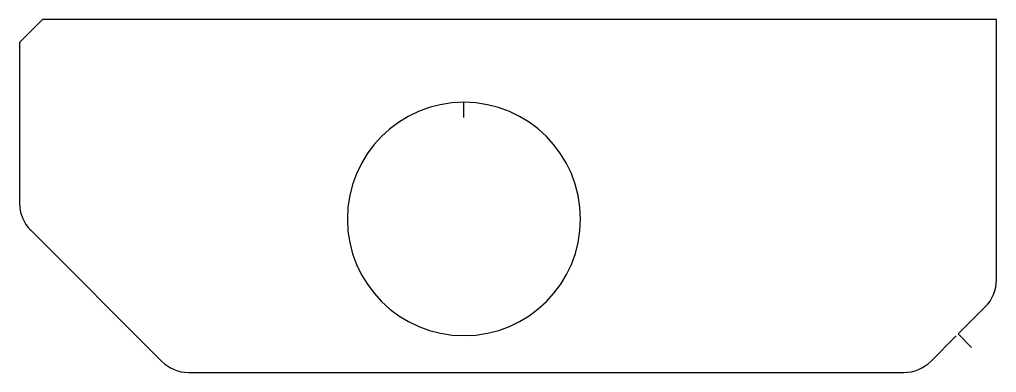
# Model space of a CAD drawing. Extents: x 292 to 548, y 16 to 108.
import ezdxf

# ---------------------------------------------------------------- set-up
doc = ezdxf.new("R2010")
doc.units = 0

msp = doc.modelspace()

# ---------------------------------------------------------------- linework, layer by layer
for p, q in [((298.48, 108.05), (292.45, 102.02)), ((547.55, 108.05), (298.48, 108.05)), ((547.55, 40.14), (547.55, 108.05)), ((292.45, 102.02), (292.45, 60.14)), ((408.45, 82.5), (408.45, 86.45)), ((295.39, 53.04), (329.54, 18.89)), ((537.56, 25.99), (544.61, 33.04)), ((541.06, 22.49), (537.56, 25.99)), ((530.46, 18.89), (537.06, 25.49)), ((336.64, 15.95), (523.36, 15.95))]:
    msp.add_line(p, q)
for centre, radius, start, end in [((408.5, 56), 30.45, 90.0941, 90), ((302.5, 60.14), 10.05, 180, 224.9597), ((537.5, 40.14), 10.05, 315.0403, 0), ((336.64, 26), 10.05, 225.0403, 270), ((523.36, 26), 10.05, 270, 314.9597)]:
    msp.add_arc(centre, radius, start, end)

doc.saveas('drawing.dxf')
